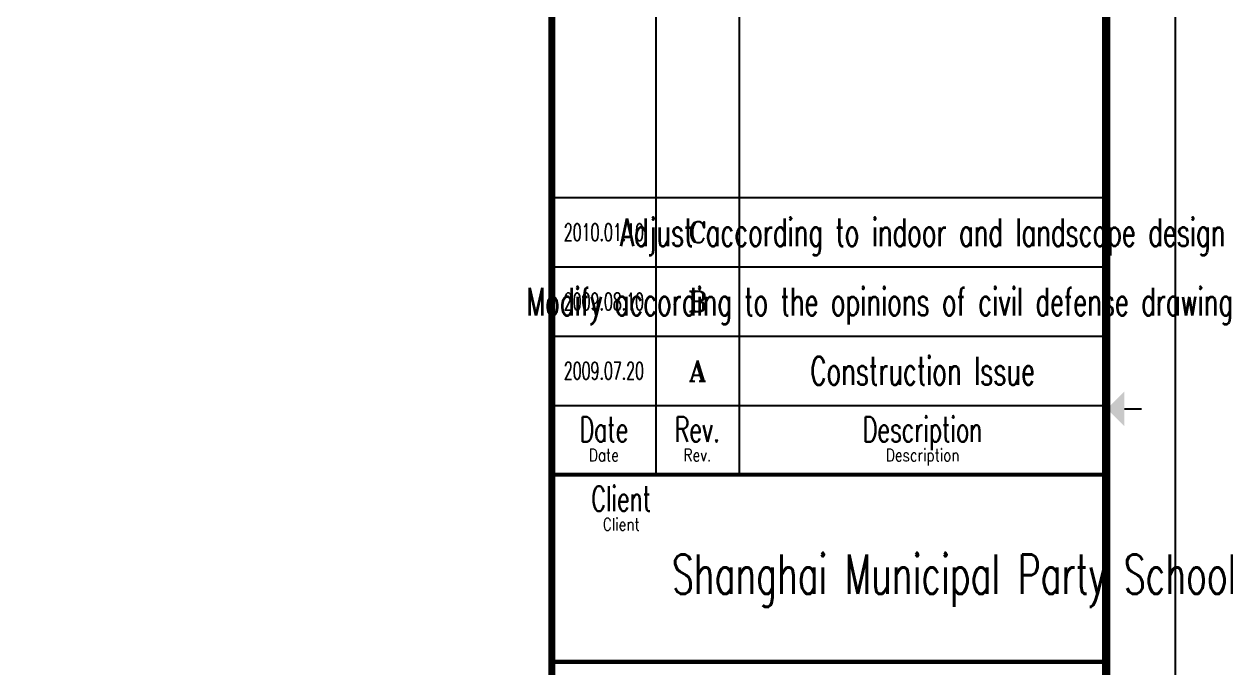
# Model space of a CAD drawing. Extents: x 68709 to 334654, y -65926 to 107615.
# Drawn here: x 222131 to 248150, y 38932 to 52874 of the extents above; entities that cross this region are included whole.
import ezdxf
from ezdxf.enums import TextEntityAlignment as Align

# ---------------------------------------------------------------- set-up
doc = ezdxf.new("R2010")
doc.units = 0
doc.header["$LTSCALE"] = 2000
doc.header["$MEASUREMENT"] = 0
doc.layers.get('0').update_dxf_attribs({"linetype": 'CONTINUOUS'})
doc.layers.add('SL-TK_TEXT', color=220, linetype='CONTINUOUS')
doc.styles.add('0x_tk_A0_LIN$0$TKZ2_tjkts.shx', font='tjromant.shx', dxfattribs={"bigfont": 'tjkts.shx'})
doc.styles.add('TKZ1_tjhts.shx', font='tjromant.shx', dxfattribs={"bigfont": 'tjhts.shx'})
doc.styles.add('TONGJI-FONT', font='simplex.shx', dxfattribs={"width": 0.65})

# ---------------------------------------------------------------- blocks, each defined once
blk = doc.blocks.new('0x_tk_A0_LIN$0$TJAD_TK_A0')
for p, q in [((2162, -441.7), (2162, 399.3)), ((2087, 389.3), (2087, -30.7)), ((2099, 389.3), (2099, -30.7)), ((2072, -10.7), (2152, -10.7)), ((2072, -20.7), (2152, -20.7)), ((2072, -30.7), (2152, -30.7))]:
    blk.add_line(p, q)
at = {"const_width": 1.2}
blk.add_lwpolyline([(2152, -431.7), (2152, 389.3), (998, 389.3), (998, -431.7)], close=True, dxfattribs=at)
for points, const_width in [([(2072, 389.3), (2072, -431.7)], 1), ([(2154.61, -21.2), (2157.11, -21.2)], 0.3), ([(2072, -30.7), (2152, -30.7)], 0.6), ([(2072, -57.7), (2152, -57.7)], 0.6)]:
    blk.add_lwpolyline(points, dxfattribs=dict(const_width=const_width))
blk.add_solid([(2154.61, -23.7), (2154.61, -18.7), (2152.11, -21.2)])
for s, height, style, width, p in [('Date', 3.6, 'TONGJI-FONT', 0.65, (2079.5, -24.16)), ('Rev.', 3.6, 'TONGJI-FONT', 0.65, (2093, -24.16)), ('Description', 3.6, 'TONGJI-FONT', 0.65, (2125.5, -24.16)), ('Date', 1.8, '0x_tk_A0_LIN$0$TKZ2_tjkts.shx', 0.8, (2079.5, -27.86)), ('Rev.', 1.8, '0x_tk_A0_LIN$0$TKZ2_tjkts.shx', 0.8, (2093, -27.86)), ('Description', 1.8, '0x_tk_A0_LIN$0$TKZ2_tjkts.shx', 0.8, (2125.5, -27.86)), ('Client', 3.6, 'TONGJI-FONT', 0.65, (2082, -34.16)), ('Client', 1.8, '0x_tk_A0_LIN$0$TKZ2_tjkts.shx', 0.8, (2082, -37.86))]:
    blk.add_text(s, height=height, dxfattribs=dict(style=style, width=width)).set_placement(p, align=Align.MIDDLE_CENTER)
blk = doc.blocks.new('0x_tk_A0_LIN')
blk.add_blockref('0x_tk_A0_LIN$0$TJAD_TK_A0', (-973, 441.7))
at = {"color": 31, "style": 'TONGJI-FONT', "width": 0.65}
blk.add_text('Shanghai Municipal Party School of the Communist Party of China', height=5.6667, dxfattribs=at).set_placement((1116.33, 393.81))

msp = doc.modelspace()

# ---------------------------------------------------------------- linework, layer by layer
at = {"layer": 'SL-TK_TEXT'}
for p, q in [((233559.2, 49115.2), (245559.2, 49115.2)), ((233559.2, 47615.2), (245559.2, 47615.2))]:
    msp.add_line(p, q, dxfattribs=at)

# ---------------------------------------------------------------- block references
at = {"xscale": 150, "yscale": 150, "zscale": 150}
msp.add_blockref('0x_tk_A0_LIN', (68709.2, -18534.8), dxfattribs=at)

# ---------------------------------------------------------------- texts
at = {"layer": 'SL-TK_TEXT'}
for s, height, style, width, p in [('Adjust according to indoor and landscape design', 600, 'TONGJI-FONT', 0.65, (241584.2, 48365.2)), ('2010.01.10', 375, 'TKZ1_tjhts.shx', 0.6, (234684.2, 48365.2)), ('Modify according to the opinions of civil defense drawing review', 600, 'TONGJI-FONT', 0.65, (241584.2, 46865.2)), ('2009.08.10', 375, 'TKZ1_tjhts.shx', 0.6, (234684.2, 46865.2)), ('2009.07.20', 375, 'TKZ1_tjhts.shx', 0.6, (234684.2, 45365.2)), ('Construction Issue', 600, 'TONGJI-FONT', 0.65, (241584.2, 45365.2))]:
    msp.add_text(s, height=height, dxfattribs=dict(at, style=style, width=width)).set_placement(p, align=Align.MIDDLE_CENTER)
at = {"layer": 'SL-TK_TEXT', "style": 'TKZ1_tjhts.shx'}
for s, p in [('C', (236709.2, 48365.2)), ('B', (236709.2, 46865.2)), ('A', (236709.2, 45365.2))]:
    msp.add_text(s, height=450, dxfattribs=at).set_placement(p, align=Align.MIDDLE_CENTER)

doc.saveas('drawing.dxf')
